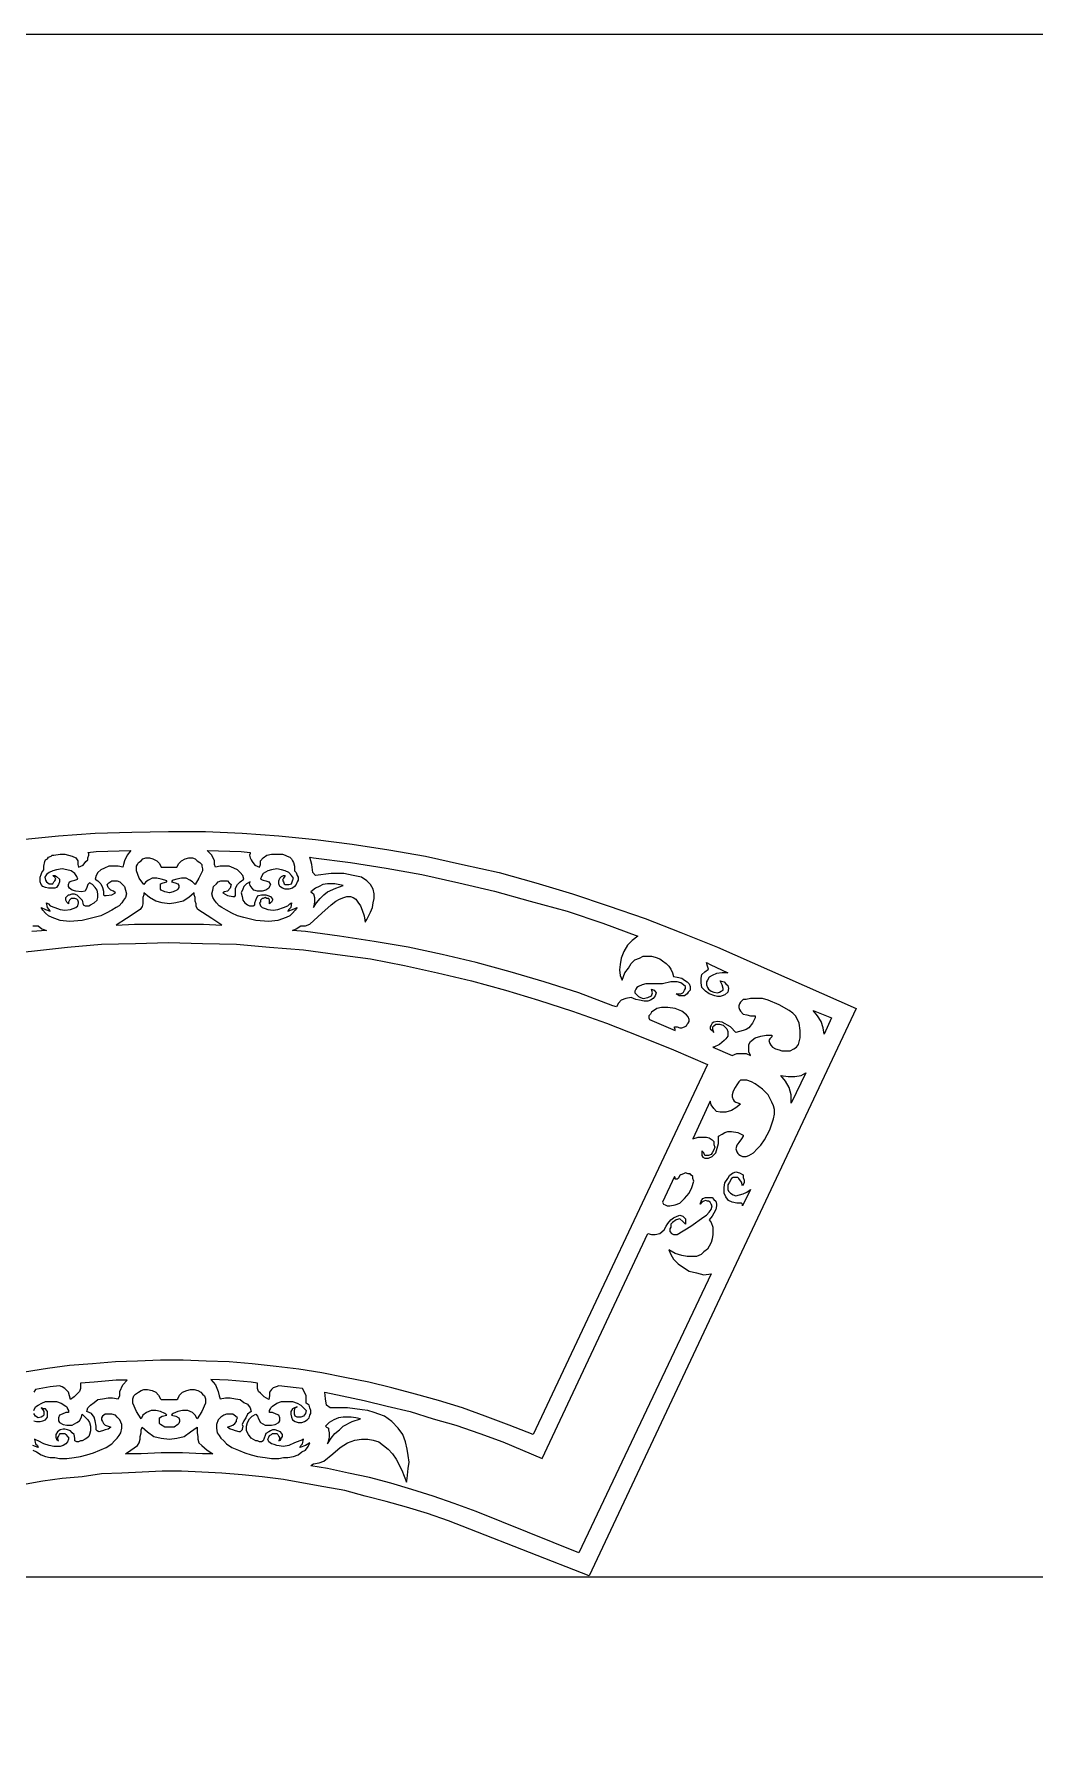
# Model space of a CAD drawing. Extents: x -66030 to 95157, y -13132 to 45879.
# Drawn here: x 62840 to 67098, y 38617 to 45879 of the extents above; entities that cross this region are included whole.
import ezdxf

# ---------------------------------------------------------------- set-up
doc = ezdxf.new("R2010")
doc.units = 0
doc.header["$LTSCALE"] = 100
doc.header["$MEASUREMENT"] = 0
doc.layers.get('0').update_dxf_attribs({"linetype": 'CONTINUOUS'})
doc.layers.add('3', color=11, linetype='CONTINUOUS')

msp = doc.modelspace()

# ---------------------------------------------------------------- linework, layer by layer
at = {"lineweight": 0}
for points in [[(62786.9, 42451.8), (62943.1, 42467.4), (63099.4, 42479.1), (63255.6, 42483), (63411.8, 42486.9), (63568.1, 42486.9), (63724.3, 42479.1), (63880.6, 42467.4), (64036.8, 42451.8), (64193, 42432.2), (64349.3, 42408.8), (64505.5, 42381.5), (64661.8, 42346.3), (64818, 42311.2), (64974.2, 42268.2), (65130.5, 42221.3), (65282.8, 42170.5), (65439, 42115.9), (65591.4, 42057.3), (65747.6, 41994.8), (66337.4, 41733.1), (65200.8, 39319.2), (64693, 39518.4), (64603.2, 39553.5), (64513.3, 39584.8), (64423.5, 39612.1), (64337.6, 39635.6), (64247.7, 39659), (64161.8, 39682.4), (64072, 39698.1), (63986, 39713.7), (63900.1, 39729.3), (63810.3, 39741), (63724.3, 39748.8), (63638.4, 39756.7), (63552.5, 39760.6), (63466.5, 39764.5), (63384.5, 39764.5), (63298.6, 39760.6), (63212.6, 39756.7), (63126.7, 39752.8), (63044.7, 39741), (62958.8, 39733.2), (62876.7, 39721.5), (62790.8, 39705.9)], [(62923.6, 42385.4), (62950.9, 42389.3), (62970.5, 42389.3), (62986.1, 42385.4), (63001.7, 42381.5), (63017.3, 42373.7), (63025.2, 42361.9), (63025.2, 42346.3), (63029.1, 42334.6), (63048.6, 42342.4), (63060.3, 42358), (63068.1, 42365.8), (63068.1, 42373.7), (63072, 42385.4), (63072, 42393.2), (63068.1, 42397.1), (63068.1, 42397.1), (63103.3, 42401), (63251.7, 42404.9), (63236.1, 42385.4), (63224.4, 42361.9), (63220.5, 42346.3), (63216.6, 42334.6), (63197, 42338.5), (63177.5, 42338.5), (63158, 42338.5), (63138.4, 42330.7), (63122.8, 42322.9), (63111.1, 42311.2), (63103.3, 42299.4), (63099.4, 42283.8), (63111.1, 42276), (63122.8, 42264.3), (63130.6, 42248.7), (63134.5, 42233), (63134.5, 42225.2), (63134.5, 42217.4), (63138.4, 42213.5), (63146.2, 42213.5), (63169.7, 42217.4), (63185.3, 42225.2), (63177.5, 42233), (63165.8, 42236.9), (63154.1, 42248.7), (63150.1, 42260.4), (63158, 42268.2), (63169.7, 42276), (63181.4, 42276), (63193.1, 42276), (63204.8, 42272.1), (63212.6, 42264.3), (63224.4, 42252.6), (63228.3, 42236.9), (63232.2, 42221.3), (63228.3, 42205.7), (63220.5, 42194), (63212.6, 42182.3), (63200.9, 42170.5), (63189.2, 42162.7), (63169.7, 42151), (63146.2, 42139.3), (63122.8, 42127.6), (63095.5, 42119.8), (63044.7, 42108.1), (62990, 42104.1), (62950.9, 42108.1), (62915.8, 42119.8), (62900.2, 42127.6), (62888.5, 42139.3), (62876.7, 42151), (62868.9, 42162.7), (62888.5, 42154.9), (62908, 42147.1), (62904.1, 42154.9), (62896.3, 42162.7), (62892.4, 42182.3), (62900.2, 42178.4), (62908, 42170.5), (62927.5, 42162.7), (62950.9, 42154.9), (62970.5, 42151), (62993.9, 42154.9), (63005.6, 42158.8), (63017.3, 42162.7), (63025.2, 42170.5), (63029.1, 42182.3), (63029.1, 42186.2), (63025.2, 42194), (63021.3, 42197.9), (63013.4, 42201.8), (63005.6, 42201.8), (62997.8, 42201.8), (62993.9, 42197.9), (62990, 42194), (62986.1, 42186.2), (62986.1, 42178.4), (62982.2, 42182.3), (62978.3, 42186.2), (62974.4, 42194), (62974.4, 42197.9), (62974.4, 42205.7), (62978.3, 42209.6), (62986.1, 42217.4), (62990, 42217.4), (63001.7, 42221.3), (63009.5, 42221.3), (63021.3, 42217.4), (63029.1, 42209.6), (63044.7, 42194), (63048.6, 42174.5), (63056.4, 42170.5), (63064.2, 42170.5), (63072, 42170.5), (63079.8, 42174.5), (63095.5, 42182.3), (63107.2, 42194), (63111.1, 42205.7), (63111.1, 42221.3), (63107.2, 42236.9), (63099.4, 42248.7), (63087.7, 42260.4), (63075.9, 42268.2), (63068.1, 42260.4), (63064.2, 42248.7), (63056.4, 42233), (63040.8, 42229.1), (63017.3, 42233), (63001.7, 42236.9), (62990, 42244.8), (62986.1, 42252.6), (62986.1, 42260.4), (62990, 42272.1), (63001.7, 42276), (63013.4, 42279.9), (63025.2, 42283.8), (63021.3, 42295.5), (63013.4, 42307.3), (62997.8, 42319), (62978.3, 42322.9), (62958.8, 42326.8), (62935.3, 42322.9), (62919.7, 42319), (62904.1, 42311.2), (62892.4, 42303.4), (62884.5, 42291.6), (62888.5, 42279.9), (62892.4, 42272.1), (62904.1, 42264.3), (62919.7, 42264.3), (62923.6, 42272.1), (62927.5, 42276), (62931.4, 42283.8), (62927.5, 42291.6), (62923.6, 42295.5), (62919.7, 42299.4), (62927.5, 42299.4), (62935.3, 42295.5), (62947, 42283.8), (62947, 42272.1), (62943.1, 42260.4), (62935.3, 42248.7), (62927.5, 42244.8), (62911.9, 42244.8), (62900.2, 42244.8), (62888.5, 42248.7), (62876.7, 42252.6), (62868.9, 42260.4), (62865, 42272.1), (62865, 42279.9), (62865, 42291.6), (62868.9, 42303.4), (62872.8, 42311.2), (62880.6, 42322.9), (62880.6, 42338.5), (62884.5, 42358), (62888.5, 42365.8), (62896.3, 42369.8), (62900.2, 42377.6), (62911.9, 42381.5), (62915.8, 42385.4), (62923.6, 42385.4)], [(63380.6, 42236.9), (63376.7, 42240.9), (63376.7, 42248.7), (63376.7, 42256.5), (63376.7, 42264.3), (63388.4, 42268.2), (63404, 42272.1), (63404, 42276), (63396.2, 42279.9), (63380.6, 42283.8), (63361.1, 42287.7), (63341.5, 42287.7), (63325.9, 42279.9), (63314.2, 42272.1), (63306.4, 42260.4), (63286.9, 42287.7), (63275.1, 42319), (63275.1, 42326.8), (63275.1, 42338.5), (63279, 42346.3), (63283, 42354.1), (63294.7, 42361.9), (63302.5, 42369.8), (63314.2, 42373.7), (63329.8, 42373.7), (63345.4, 42369.8), (63361.1, 42361.9), (63372.8, 42350.2), (63380.6, 42334.6), (63384.5, 42334.6), (63443.1, 42334.6), (63447, 42334.6), (63454.8, 42350.2), (63466.5, 42361.9), (63482.2, 42369.8), (63497.8, 42373.7), (63513.4, 42373.7), (63525.1, 42369.8), (63532.9, 42361.9), (63544.7, 42354.1), (63552.5, 42346.3), (63552.5, 42338.5), (63556.4, 42326.8), (63556.4, 42319), (63540.7, 42287.7), (63525.1, 42260.4), (63513.4, 42272.1), (63501.7, 42279.9), (63486.1, 42287.7), (63466.5, 42287.7), (63447, 42283.8), (63431.4, 42279.9), (63427.5, 42276), (63423.6, 42272.1), (63439.2, 42268.2), (63450.9, 42264.3), (63454.8, 42256.5), (63454.8, 42248.7), (63450.9, 42240.9), (63447, 42236.9), (63431.4, 42229.1), (63415.8, 42225.2), (63396.2, 42229.1), (63380.6, 42236.9)], [(63575.9, 42404.9), (63720.4, 42401), (63759.5, 42397.1), (63759.5, 42397.1), (63759.5, 42393.2), (63755.6, 42385.4), (63759.5, 42373.7), (63763.4, 42365.8), (63767.3, 42358), (63779, 42342.4), (63798.5, 42334.6), (63802.4, 42346.3), (63802.4, 42361.9), (63814.2, 42373.7), (63829.8, 42385.4), (63849.3, 42389.3), (63868.8, 42389.3), (63876.7, 42389.3), (63896.2, 42389.3), (63907.9, 42385.4), (63915.7, 42381.5), (63927.4, 42377.6), (63935.2, 42369.8), (63939.2, 42361.9), (63943.1, 42354.1), (63947, 42338.5), (63947, 42319), (63954.8, 42311.2), (63958.7, 42299.4), (63962.6, 42291.6), (63962.6, 42279.9), (63958.7, 42272.1), (63954.8, 42260.4), (63947, 42252.6), (63939.2, 42244.8), (63923.5, 42240.9), (63907.9, 42240.9), (63896.2, 42244.8), (63884.5, 42252.6), (63880.6, 42264.3), (63880.6, 42276), (63884.5, 42287.7), (63892.3, 42295.5), (63900.1, 42299.4), (63907.9, 42299.4), (63904, 42291.6), (63900.1, 42287.7), (63896.2, 42279.9), (63900.1, 42272.1), (63904, 42264.3), (63907.9, 42260.4), (63923.5, 42260.4), (63935.2, 42264.3), (63939.2, 42276), (63943.1, 42287.7), (63935.2, 42299.4), (63923.5, 42311.2), (63907.9, 42319), (63892.3, 42322.9), (63872.8, 42326.8), (63849.3, 42322.9), (63833.7, 42319), (63814.2, 42307.3), (63806.4, 42295.5), (63802.4, 42283.8), (63814.2, 42279.9), (63825.9, 42276), (63837.6, 42272.1), (63845.4, 42260.4), (63841.5, 42252.6), (63837.6, 42244.8), (63825.9, 42236.9), (63810.3, 42233), (63790.7, 42233), (63775.1, 42236.9), (63767.3, 42244.8), (63759.5, 42256.5), (63755.6, 42268.2), (63759.5, 42272.1), (63743.9, 42264.3), (63732.1, 42252.6), (63728.2, 42240.9), (63720.4, 42225.2), (63724.3, 42209.6), (63728.2, 42194), (63736, 42182.3), (63747.8, 42174.5), (63755.6, 42170.5), (63763.4, 42170.5), (63771.2, 42170.5), (63779, 42174.5), (63779, 42182.3), (63782.9, 42194), (63786.8, 42205.7), (63794.6, 42213.5), (63806.4, 42217.4), (63814.2, 42217.4), (63825.9, 42217.4), (63833.7, 42213.5), (63845.4, 42209.6), (63853.2, 42197.9), (63853.2, 42194), (63849.3, 42186.2), (63845.4, 42182.3), (63841.5, 42178.4), (63841.5, 42186.2), (63841.5, 42194), (63837.6, 42201.8), (63829.8, 42201.8), (63822, 42205.7), (63814.2, 42201.8), (63810.3, 42201.8), (63802.4, 42194), (63802.4, 42186.2), (63798.5, 42182.3), (63802.4, 42170.5), (63810.3, 42162.7), (63822, 42158.8), (63833.7, 42154.9), (63857.1, 42151), (63876.7, 42154.9), (63900.1, 42162.7), (63919.6, 42170.5), (63927.4, 42178.4), (63935.2, 42182.3), (63931.3, 42162.7), (63923.5, 42154.9), (63919.6, 42147.1), (63939.2, 42154.9), (63958.7, 42162.7), (63950.9, 42151), (63939.2, 42139.3), (63927.4, 42127.6), (63911.8, 42119.8), (63876.7, 42108.1), (63837.6, 42104.1), (63782.9, 42108.1), (63732.1, 42119.8), (63704.8, 42127.6), (63681.4, 42139.3), (63657.9, 42151), (63638.4, 42162.7), (63626.7, 42170.5), (63615, 42182.3), (63607.1, 42194), (63599.3, 42205.7), (63595.4, 42221.3), (63599.3, 42236.9), (63603.2, 42252.6), (63615, 42264.3), (63622.8, 42272.1), (63634.5, 42276), (63650.1, 42276), (63661.8, 42276), (63669.6, 42268.2), (63677.5, 42260.4), (63673.5, 42244.8), (63661.8, 42233), (63650.1, 42229.1), (63642.3, 42225.2), (63661.8, 42213.5), (63685.3, 42209.6), (63693.1, 42209.6), (63697, 42213.5), (63697, 42221.3), (63697, 42229.1), (63697, 42244.8), (63704.8, 42260.4), (63716.5, 42272.1), (63732.1, 42283.8), (63728.2, 42299.4), (63716.5, 42311.2), (63704.8, 42322.9), (63689.2, 42330.7), (63669.6, 42338.5), (63650.1, 42338.5), (63630.6, 42338.5), (63611.1, 42334.6), (63607.1, 42346.3), (63607.1, 42361.9), (63595.4, 42385.4), (63575.9, 42404.9)], [(64013.4, 42377.6), (64029, 42373.7), (64185.2, 42354.1), (64337.6, 42330.7), (64489.9, 42303.4), (64646.1, 42268.2), (64798.5, 42233), (64950.8, 42190.1), (65107, 42147.1), (65259.4, 42096.3), (65407.8, 42041.7), (65384.4, 42022.1), (65364.8, 42002.6), (65349.2, 41975.2), (65337.5, 41947.9), (65333.6, 41920.6), (65329.7, 41897.1), (65333.6, 41873.7), (65341.4, 41854.2), (65353.1, 41885.4), (65368.7, 41904.9), (65380.5, 41924.5), (65396.1, 41940.1), (65415.6, 41947.9), (65431.2, 41955.7), (65450.8, 41955.7), (65466.4, 41955.7), (65482, 41951.8), (65501.5, 41944), (65513.3, 41936.2), (65528.9, 41924.5), (65540.6, 41912.8), (65548.4, 41901), (65556.2, 41885.4), (65560.1, 41869.8), (65575.8, 41865.9), (65595.3, 41862), (65607, 41854.2), (65618.7, 41846.4), (65626.5, 41838.5), (65630.4, 41826.8), (65630.4, 41819), (65630.4, 41811.2), (65622.6, 41803.4), (65618.7, 41795.6), (65607, 41787.8), (65595.3, 41787.8), (65583.6, 41787.8), (65571.8, 41795.6), (65583.6, 41795.6), (65591.4, 41795.6), (65599.2, 41799.5), (65603.1, 41803.4), (65607, 41811.2), (65610.9, 41819), (65610.9, 41826.8), (65603.1, 41834.6), (65591.4, 41842.4), (65575.8, 41846.4), (65560.1, 41846.4), (65548.4, 41846.4), (65513.3, 41838.5), (65478.1, 41838.5), (65462.5, 41838.5), (65443, 41838.5), (65427.3, 41834.6), (65411.7, 41826.8), (65403.9, 41822.9), (65400, 41815.1), (65396.1, 41807.3), (65396.1, 41799.5), (65403.9, 41791.7), (65411.7, 41783.9), (65419.5, 41780), (65431.2, 41776), (65450.8, 41780), (65466.4, 41787.8), (65470.3, 41799.5), (65466.4, 41815.1), (65478.1, 41811.2), (65485.9, 41799.5), (65482, 41787.8), (65474.2, 41776), (65462.5, 41768.2), (65450.8, 41764.3), (65435.1, 41764.3), (65415.6, 41768.2), (65400, 41772.1), (65380.5, 41780), (65357, 41776), (65337.5, 41768.2), (65325.8, 41756.5), (65318, 41740.9), (65302.3, 41744.8), (65157.8, 41799.5), (65009.4, 41846.4), (64864.9, 41889.3), (64720.3, 41928.4), (64575.8, 41963.5), (64431.3, 41994.8), (64286.8, 42018.2), (64138.4, 42041.7), (63993.8, 42061.2), (63939.2, 42065.1), (63954.8, 42072.9), (63974.3, 42084.6), (63993.8, 42084.6), (64013.4, 42092.4), (64064.1, 42139.3), (64103.2, 42174.5), (64122.7, 42190.1), (64138.4, 42197.9), (64157.9, 42205.7), (64169.6, 42209.6), (64185.2, 42209.6), (64196.9, 42205.7), (64208.7, 42197.9), (64216.5, 42186.2), (64228.2, 42170.5), (64236, 42151), (64243.8, 42127.6), (64247.7, 42100.2), (64255.5, 42112), (64271.2, 42143.2), (64279, 42162.7), (64282.9, 42182.3), (64286.8, 42201.8), (64286.8, 42221.3), (64282.9, 42240.9), (64271.2, 42260.4), (64255.5, 42276), (64232.1, 42291.6), (64196.9, 42299.4), (64157.9, 42307.3), (64103.2, 42307.3), (64036.8, 42299.4), (64025.1, 42311.2), (64021.2, 42346.3), (64013.4, 42377.6)], [(64154, 42256.5), (64118.8, 42264.3), (64087.6, 42264.3), (64068.1, 42260.4), (64052.4, 42252.6), (64036.8, 42244.8), (64017.3, 42229.1), (64029, 42221.3), (64032.9, 42205.7), (64032.9, 42186.2), (64029, 42162.7), (64040.7, 42182.3), (64056.3, 42201.8), (64072, 42217.4), (64087.6, 42229.1), (64122.7, 42244.8), (64154, 42256.5)], [(63189.2, 42088.5), (63267.3, 42092.4), (63411.8, 42092.4), (63560.3, 42092.4), (63638.4, 42088.5), (63595.4, 42115.9), (63536.8, 42154.9), (63529, 42166.6), (63529, 42178.4), (63525.1, 42190.1), (63525.1, 42205.7), (63521.2, 42217.4), (63521.2, 42225.2), (63497.8, 42205.7), (63474.3, 42190.1), (63443.1, 42182.3), (63415.8, 42178.4), (63384.5, 42182.3), (63357.2, 42190.1), (63329.8, 42205.7), (63306.4, 42225.2), (63306.4, 42217.4), (63302.5, 42205.7), (63302.5, 42190.1), (63302.5, 42178.4), (63298.6, 42166.6), (63290.8, 42154.9), (63232.2, 42115.9), (63189.2, 42088.5)], [(62833.8, 42084.6), (62857.2, 42084.6), (62872.8, 42072.9), (62892.4, 42065.1), (62829.9, 42061.2)], [(62697.1, 41963.5), (62841.6, 41979.2), (62982.2, 41994.8), (63126.7, 42006.5), (63271.2, 42010.4), (63411.8, 42014.3), (63556.4, 42010.4), (63700.9, 42006.5), (63841.5, 41994.8), (63986, 41983.1), (64130.5, 41963.5), (64271.2, 41944), (64415.7, 41916.7), (64556.3, 41885.4), (64700.8, 41850.3), (64845.3, 41811.2), (64986, 41768.2), (65130.5, 41721.4), (65275, 41670.6), (65415.6, 41615.9), (65560.1, 41557.3), (65704.7, 41494.8), (64962.5, 39920.7), (64861, 39959.8), (64759.4, 39998.8), (64661.8, 40034), (64560.2, 40065.2), (64462.6, 40092.6), (64361, 40119.9), (64263.4, 40143.4), (64161.8, 40162.9), (64064.1, 40182.4), (63966.5, 40198), (63868.8, 40209.8), (63767.3, 40221.5), (63669.6, 40229.3), (63572, 40233.2), (63474.3, 40237.1), (63376.7, 40237.1), (63279, 40233.2), (63185.3, 40229.3), (63087.7, 40221.5), (62990, 40213.7), (62896.3, 40201.9), (62798.6, 40186.3)], [(65700.7, 41928.4), (65716.4, 41920.6), (65790.6, 41885.4), (65767.1, 41885.4), (65743.7, 41881.5), (65724.2, 41873.7), (65712.5, 41865.9), (65704.7, 41854.2), (65700.7, 41846.4), (65700.7, 41834.6), (65704.7, 41822.9), (65708.6, 41815.1), (65720.3, 41807.3), (65732, 41803.4), (65747.6, 41799.5), (65755.4, 41803.4), (65763.2, 41807.3), (65771.1, 41811.2), (65771.1, 41819), (65767.1, 41834.6), (65759.3, 41850.3), (65775, 41846.4), (65782.8, 41838.5), (65790.6, 41830.7), (65794.5, 41819), (65790.6, 41803.4), (65778.9, 41791.7), (65767.1, 41787.8), (65759.3, 41783.9), (65747.6, 41783.9), (65735.9, 41787.8), (65712.5, 41795.6), (65696.8, 41807.3), (65681.2, 41822.9), (65677.3, 41842.4), (65677.3, 41862), (65681.2, 41877.6), (65692.9, 41889.3), (65708.6, 41901), (65704.7, 41912.8), (65700.7, 41928.4)], [(65728.1, 41569), (65810.1, 41533.9), (65810.1, 41533.9), (65829.6, 41541.7), (65849.2, 41541.7), (65868.7, 41541.7), (65888.2, 41533.9), (65880.4, 41549.5), (65880.4, 41565.1), (65880.4, 41580.7), (65888.2, 41592.5), (65907.8, 41608.1), (65931.2, 41615.9), (65954.6, 41619.8), (65978.1, 41619.8), (65978.1, 41612), (65970.3, 41604.2), (65966.4, 41596.4), (65970.3, 41584.7), (65974.2, 41576.8), (65982, 41569), (65993.7, 41561.2), (66009.3, 41557.3), (66021, 41553.4), (66040.6, 41553.4), (66056.2, 41553.4), (66071.8, 41561.2), (66083.5, 41569), (66091.3, 41580.7), (66099.2, 41608.1), (66099.2, 41639.3), (66095.2, 41670.6), (66087.4, 41686.2), (66079.6, 41701.8), (66067.9, 41713.5), (66052.3, 41725.3), (66009.3, 41748.7), (65962.4, 41768.2), (65939, 41776), (65911.7, 41776), (65888.2, 41776), (65868.7, 41772.1), (65857, 41772.1), (65849.2, 41764.3), (65845.3, 41760.4), (65841.4, 41752.6), (65837.5, 41744.8), (65837.5, 41737), (65841.4, 41729.2), (65845.3, 41721.4), (65857, 41709.6), (65872.6, 41705.7), (65888.2, 41701.8), (65907.8, 41701.8), (65907.8, 41694), (65896, 41670.6), (65880.4, 41651.1), (65868.7, 41643.2), (65857, 41639.3), (65841.4, 41635.4), (65825.7, 41631.5), (65802.3, 41655), (65767.1, 41674.5), (65747.6, 41678.4), (65732, 41674.5), (65724.2, 41670.6), (65720.3, 41662.8), (65716.4, 41655), (65716.4, 41647.1), (65724.2, 41639.3), (65732, 41631.5), (65728.1, 41643.2), (65728.1, 41655), (65732, 41658.9), (65739.8, 41666.7), (65747.6, 41666.7), (65755.4, 41666.7), (65771.1, 41662.8), (65778.9, 41655), (65786.7, 41647.1), (65790.6, 41635.4), (65790.6, 41623.7), (65790.6, 41615.9), (65782.8, 41604.2), (65775, 41596.4), (65755.4, 41580.7), (65732, 41569), (65728.1, 41569), (65728.1, 41569)], [(65458.6, 41686.2), (65567.9, 41639.3), (65567.9, 41643.2), (65567.9, 41643.2), (65564, 41651.1), (65564, 41655), (65567.9, 41655), (65575.8, 41655), (65587.5, 41651.1), (65595.3, 41651.1), (65607, 41655), (65614.8, 41658.9), (65618.7, 41666.7), (65622.6, 41670.6), (65626.5, 41678.4), (65626.5, 41686.2), (65622.6, 41697.9), (65614.8, 41705.7), (65595.3, 41721.4), (65567.9, 41733.1), (65536.7, 41737), (65509.4, 41737), (65489.8, 41733.1), (65466.4, 41717.5), (65462.5, 41709.6), (65454.7, 41701.8), (65454.7, 41694), (65458.6, 41686.2)], [(66153.8, 41725.3), (66232, 41694), (66200.7, 41623.7), (66196.8, 41651.1), (66189, 41678.4), (66173.4, 41701.8), (66153.8, 41725.3)], [(65716.4, 41338.6), (65642.2, 41178.4), (65642.2, 41178.4), (65642.2, 41178.4), (65665.6, 41186.2), (65689, 41186.2), (65700.7, 41186.2), (65712.5, 41182.3), (65724.2, 41174.5), (65732, 41166.7), (65732, 41155), (65735.9, 41143.3), (65732, 41131.6), (65724.2, 41119.8), (65720.3, 41112), (65708.6, 41108.1), (65700.7, 41108.1), (65692.9, 41108.1), (65689, 41119.8), (65681.2, 41127.7), (65681.2, 41119.8), (65681.2, 41108.1), (65685.1, 41100.3), (65692.9, 41096.4), (65700.7, 41096.4), (65708.6, 41096.4), (65724.2, 41104.2), (65739.8, 41119.8), (65751.5, 41158.9), (65751.5, 41190.1), (65767.1, 41198), (65778.9, 41205.8), (65790.6, 41209.7), (65806.2, 41209.7), (65833.5, 41205.8), (65857, 41194.1), (65857, 41190.1), (65849.2, 41178.4), (65837.5, 41162.8), (65829.6, 41151.1), (65825.7, 41135.5), (65829.6, 41123.7), (65833.5, 41115.9), (65837.5, 41112), (65845.3, 41108.1), (65853.1, 41104.2), (65860.9, 41104.2), (65868.7, 41104.2), (65880.4, 41108.1), (65900, 41119.8), (65915.6, 41135.5), (65931.2, 41151.1), (65946.8, 41174.5), (65970.3, 41217.5), (65985.9, 41264.4), (65989.8, 41283.9), (65989.8, 41303.4), (65985.9, 41319), (65978.1, 41334.7), (65962.4, 41365.9), (65939, 41389.4), (65907.8, 41412.8), (65892.1, 41420.6), (65872.6, 41428.4), (65864.8, 41428.4), (65857, 41428.4), (65845.3, 41428.4), (65837.5, 41420.6), (65829.6, 41408.9), (65821.8, 41397.2), (65814, 41381.5), (65810.1, 41365.9), (65810.1, 41358.1), (65814, 41346.4), (65817.9, 41338.6), (65825.7, 41334.7), (65837.5, 41330.8), (65845.3, 41326.9), (65825.7, 41311.2), (65806.2, 41299.5), (65782.8, 41291.7), (65759.3, 41291.7), (65743.7, 41295.6), (65732, 41307.3), (65720.3, 41323), (65716.4, 41338.6)], [(66122.6, 41459.7), (66060.1, 41330.8), (66060.1, 41365.9), (66052.3, 41397.2), (66036.7, 41424.5), (66017.1, 41447.9), (66048.4, 41444), (66075.7, 41444), (66103.1, 41447.9), (66122.6, 41459.7)], [(65888.2, 40963.6), (65853.1, 40893.3), (65853.1, 40901.1), (65849.2, 40905), (65829.6, 40905), (65810.1, 40908.9), (65794.5, 40916.7), (65782.8, 40932.4), (65775, 40948), (65775, 40971.4), (65778.9, 40990.9), (65790.6, 41010.5), (65798.4, 41022.2), (65806.2, 41030), (65814, 41033.9), (65825.7, 41037.8), (65841.4, 41033.9), (65857, 41026.1), (65857, 41014.4), (65860.9, 41002.7), (65860.9, 40990.9), (65853.1, 40979.2), (65849.2, 40994.9), (65837.5, 41010.5), (65833.5, 41014.4), (65821.8, 41014.4), (65814, 41014.4), (65806.2, 41010.5), (65798.4, 40994.9), (65790.6, 40983.1), (65790.6, 40975.3), (65790.6, 40963.6), (65794.5, 40955.8), (65802.3, 40948), (65814, 40940.2), (65825.7, 40936.3), (65841.4, 40940.2), (65857, 40944.1), (65872.6, 40951.9), (65888.2, 40963.6)], [(65720.3, 40604.3), (65157.8, 39416.8), (64720.3, 39592.6), (64626.6, 39627.8), (64536.8, 39659), (64446.9, 39686.4), (64357.1, 39713.7), (64267.3, 39737.1), (64177.4, 39756.7), (64087.6, 39776.2), (64017.3, 39787.9), (64021.2, 39791.8), (64029, 39795.7), (64052.4, 39799.6), (64072, 39807.4), (64111, 39838.7), (64142.3, 39866), (64173.5, 39885.6), (64204.8, 39897.3), (64232.1, 39901.2), (64259.4, 39901.2), (64282.9, 39897.3), (64306.3, 39889.5), (64325.8, 39873.8), (64345.4, 39858.2), (64364.9, 39838.7), (64380.5, 39815.2), (64404, 39768.4), (64423.5, 39717.6), (64427.4, 39733.2), (64431.3, 39776.2), (64435.2, 39803.5), (64431.3, 39830.9), (64427.4, 39858.2), (64419.6, 39889.5), (64407.9, 39920.7), (64388.3, 39948.1), (64361, 39975.4), (64329.8, 39998.8), (64306.3, 40006.6), (64286.8, 40014.5), (64259.4, 40022.3), (64236, 40026.2), (64173.5, 40034), (64099.3, 40034), (64083.7, 40045.7), (64079.8, 40073), (64075.9, 40100.4), (64150.1, 40084.8), (64243.8, 40065.2), (64341.5, 40041.8), (64439.1, 40018.4), (64536.8, 39987.1), (64634.4, 39959.8), (64736, 39924.6), (64833.6, 39889.5), (65001.6, 39819.2), (65450.8, 40776.1), (65466.4, 40772.2), (65482, 40772.2), (65501.5, 40776.1), (65521.1, 40791.7), (65528.9, 40807.4), (65536.7, 40819.1), (65548.4, 40834.7), (65560.1, 40842.5), (65575.8, 40850.3), (65587.5, 40854.2), (65599.2, 40850.3), (65610.9, 40838.6), (65610.9, 40826.9), (65610.9, 40815.2), (65599.2, 40826.9), (65587.5, 40838.6), (65571.8, 40834.7), (65556.2, 40823), (65548.4, 40815.2), (65548.4, 40803.5), (65544.5, 40795.6), (65544.5, 40783.9), (65552.3, 40776.1), (65560.1, 40772.2), (65567.9, 40772.2), (65575.8, 40772.2), (65634.3, 40807.4), (65689, 40846.4), (65700.7, 40854.2), (65712.5, 40866), (65720.3, 40877.7), (65724.2, 40893.3), (65720.3, 40901.1), (65716.4, 40908.9), (65708.6, 40912.8), (65704.7, 40912.8), (65696.8, 40916.7), (65689, 40912.8), (65681.2, 40908.9), (65673.4, 40901.1), (65677.3, 40912.8), (65685.1, 40924.5), (65696.8, 40928.4), (65704.7, 40928.4), (65716.4, 40928.4), (65724.2, 40928.4), (65732, 40920.6), (65739.8, 40912.8), (65743.7, 40901.1), (65743.7, 40893.3), (65739.8, 40877.7), (65732, 40862), (65724.2, 40850.3), (65712.5, 40834.7), (65720.3, 40823), (65728.1, 40803.5), (65728.1, 40787.8), (65728.1, 40772.2), (65724.2, 40752.7), (65720.3, 40737.1), (65712.5, 40721.4), (65704.7, 40709.7), (65689, 40698), (65677.3, 40686.3), (65657.8, 40678.5), (65638.3, 40678.5), (65618.7, 40678.5), (65595.3, 40682.4), (65567.9, 40690.2), (65540.6, 40705.8), (65548.4, 40686.3), (65560.1, 40666.7), (65579.7, 40647.2), (65603.1, 40631.6), (65626.5, 40616), (65657.8, 40608.2), (65689, 40600.3), (65720.3, 40604.3)], [(62833.8, 39854.3), (62849.4, 39846.5), (62868.9, 39834.8), (62888.5, 39827), (62908, 39823.1), (62927.5, 39823.1), (62947, 39819.2), (62978.3, 39819.2), (63009.5, 39823.1), (63036.9, 39827), (63064.2, 39834.8), (63091.6, 39842.6), (63118.9, 39854.3), (63146.2, 39866), (63169.7, 39881.7), (63181.4, 39893.4), (63193.1, 39905.1), (63200.9, 39916.8), (63208.7, 39928.5), (63212.6, 39948.1), (63212.6, 39963.7), (63204.8, 39983.2), (63193.1, 39994.9), (63185.3, 40002.7), (63169.7, 40006.6), (63158, 40006.6), (63142.3, 40006.6), (63130.6, 39998.8), (63126.7, 39991), (63126.7, 39983.2), (63130.6, 39975.4), (63134.5, 39967.6), (63142.3, 39959.8), (63154.1, 39955.9), (63165.8, 39952), (63154.1, 39944.1), (63142.3, 39940.2), (63130.6, 39936.3), (63115, 39932.4), (63107.2, 39936.3), (63103.3, 39940.2), (63103.3, 39948.1), (63103.3, 39955.9), (63099.4, 39979.3), (63095.5, 39994.9), (63083.7, 40010.5), (63064.2, 40018.4), (63068.1, 40034), (63079.8, 40045.7), (63095.5, 40057.4), (63111.1, 40069.1), (63130.6, 40073), (63154.1, 40076.9), (63173.6, 40076.9), (63197, 40073), (63204.8, 40084.8), (63204.8, 40104.3), (63216.6, 40131.6), (63236.1, 40151.2), (63236.1, 40151.2), (63189.2, 40151.2), (63095.5, 40143.4), (63036.9, 40139.4), (63036.9, 40135.5), (63036.9, 40135.5), (63036.9, 40123.8), (63036.9, 40116), (63033, 40104.3), (63025.2, 40096.5), (63009.5, 40080.9), (62993.9, 40069.1), (62990, 40084.8), (62986.1, 40100.4), (62978.3, 40108.2), (62970.5, 40116), (62958.8, 40123.8), (62947, 40127.7), (62908, 40123.8), (62845.5, 40112.1), (62837.7, 40100.4)], [(63376.7, 39963.7), (63372.8, 39967.6), (63372.8, 39975.4), (63372.8, 39983.2), (63372.8, 39991), (63384.5, 39998.8), (63404, 40002.7), (63400.1, 40006.6), (63396.2, 40010.5), (63376.7, 40018.4), (63357.2, 40022.3), (63337.6, 40022.3), (63318.1, 40014.5), (63302.5, 40002.7), (63294.7, 39987.1), (63275.1, 40018.4), (63259.5, 40053.5), (63259.5, 40065.2), (63259.5, 40073), (63263.4, 40084.8), (63271.2, 40092.6), (63283, 40100.4), (63294.7, 40108.2), (63306.4, 40112.1), (63322, 40112.1), (63341.5, 40108.2), (63357.2, 40100.4), (63368.9, 40088.7), (63376.7, 40073), (63380.6, 40069.1), (63447, 40069.1), (63450.9, 40073), (63458.7, 40088.7), (63470.4, 40100.4), (63490, 40108.2), (63505.6, 40112.1), (63521.2, 40112.1), (63536.8, 40108.2), (63548.6, 40100.4), (63556.4, 40092.6), (63564.2, 40084.8), (63568.1, 40073), (63568.1, 40065.2), (63568.1, 40053.5), (63552.5, 40018.4), (63532.9, 39987.1), (63525.1, 40002.7), (63513.4, 40014.5), (63493.9, 40022.3), (63470.4, 40022.3), (63450.9, 40018.4), (63431.4, 40010.5), (63427.5, 40006.6), (63423.6, 40002.7), (63443.1, 39998.8), (63454.8, 39991), (63458.7, 39983.2), (63458.7, 39975.4), (63454.8, 39967.6), (63450.9, 39963.7), (63435.3, 39952), (63415.8, 39952), (63396.2, 39952), (63376.7, 39963.7)], [(63982.1, 40116), (63954.8, 40119.9), (63880.6, 40127.7), (63868.8, 40123.8), (63857.1, 40119.9), (63849.3, 40112.1), (63841.5, 40100.4), (63841.5, 40084.8), (63837.6, 40069.1), (63818.1, 40080.9), (63802.4, 40096.5), (63794.6, 40104.3), (63790.7, 40116), (63790.7, 40123.8), (63790.7, 40135.5), (63790.7, 40139.4), (63790.7, 40139.4), (63763.4, 40143.4), (63665.7, 40151.2), (63591.5, 40155.1), (63611.1, 40131.6), (63622.8, 40104.3), (63626.7, 40084.8), (63630.6, 40073), (63654, 40076.9), (63673.5, 40076.9), (63697, 40073), (63716.5, 40069.1), (63732.1, 40057.4), (63747.8, 40049.6), (63759.5, 40034), (63763.4, 40018.4), (63747.8, 40006.6), (63740, 39991), (63732.1, 39979.3), (63724.3, 39963.7), (63728.2, 39955.9), (63724.3, 39944.1), (63724.3, 39940.2), (63720.4, 39936.3), (63716.5, 39932.4), (63712.6, 39932.4), (63697, 39936.3), (63685.3, 39940.2), (63673.5, 39944.1), (63661.8, 39952), (63673.5, 39955.9), (63685.3, 39959.8), (63693.1, 39967.6), (63700.9, 39975.4), (63700.9, 39983.2), (63704.8, 39991), (63697, 39998.8), (63685.3, 40006.6), (63673.5, 40006.6), (63657.9, 40006.6), (63646.2, 40002.7), (63634.5, 39994.9), (63622.8, 39983.2), (63615, 39963.7), (63615, 39948.1), (63618.9, 39928.5), (63626.7, 39916.8), (63634.5, 39905.1), (63646.2, 39893.4), (63657.9, 39881.7), (63681.4, 39866), (63708.7, 39854.3), (63736, 39842.6), (63763.4, 39834.8), (63790.7, 39827), (63822, 39823.1), (63849.3, 39819.2), (63880.6, 39819.2), (63900.1, 39823.1), (63919.6, 39823.1), (63943.1, 39827), (63962.6, 39834.8), (63978.2, 39846.5), (63993.8, 39854.3), (64005.6, 39869.9), (64013.4, 39885.6), (63993.8, 39873.8), (63970.4, 39866), (63974.3, 39873.8), (63982.1, 39881.7), (63986, 39901.2), (63978.2, 39897.3), (63970.4, 39893.4), (63947, 39885.6), (63923.5, 39873.8), (63900.1, 39869.9), (63872.8, 39873.8), (63861, 39877.7), (63849.3, 39881.7), (63837.6, 39889.5), (63833.7, 39901.2), (63837.6, 39909), (63841.5, 39916.8), (63849.3, 39920.7), (63853.2, 39924.6), (63864.9, 39924.6), (63872.8, 39924.6), (63876.7, 39920.7), (63880.6, 39912.9), (63884.5, 39905.1), (63880.6, 39893.4), (63888.4, 39897.3), (63892.3, 39905.1), (63896.2, 39912.9), (63896.2, 39920.7), (63888.4, 39932.4), (63876.7, 39936.3), (63864.9, 39940.2), (63853.2, 39940.2), (63845.4, 39936.3), (63837.6, 39932.4), (63825.9, 39924.6), (63822, 39916.8), (63818.1, 39905.1), (63814.2, 39893.4), (63806.4, 39889.5), (63798.5, 39889.5), (63790.7, 39893.4), (63782.9, 39893.4), (63763.4, 39905.1), (63751.7, 39920.7), (63743.9, 39936.3), (63743.9, 39955.9), (63747.8, 39971.5), (63755.6, 39987.1), (63767.3, 39998.8), (63782.9, 40006.6), (63790.7, 39998.8), (63794.6, 39987.1), (63802.4, 39971.5), (63822, 39959.8), (63849.3, 39959.8), (63864.9, 39963.7), (63880.6, 39971.5), (63884.5, 39979.3), (63884.5, 39991), (63880.6, 40002.7), (63868.8, 40006.6), (63853.2, 40014.5), (63841.5, 40014.5), (63841.5, 40022.3), (63845.4, 40030.1), (63849.3, 40037.9), (63853.2, 40041.8), (63872.8, 40053.5), (63892.3, 40061.3), (63915.7, 40061.3), (63939.2, 40061.3), (63958.7, 40053.5), (63974.3, 40045.7), (63986, 40034), (63997.7, 40022.3), (63993.8, 40010.5), (63986, 39998.8), (63974.3, 39994.9), (63958.7, 39994.9), (63950.9, 39998.8), (63947, 40006.6), (63947, 40014.5), (63947, 40022.3), (63950.9, 40034), (63958.7, 40037.9), (63947, 40034), (63939.2, 40030.1), (63931.3, 40018.4), (63931.3, 40006.6), (63935.2, 39994.9), (63939.2, 39983.2), (63950.9, 39975.4), (63962.6, 39971.5), (63978.2, 39971.5), (63989.9, 39975.4), (64001.7, 39983.2), (64009.5, 39991), (64013.4, 40002.7), (64017.3, 40010.5), (64017.3, 40022.3), (64013.4, 40034), (64009.5, 40045.7), (63997.7, 40053.5), (63997.7, 40069.1), (63997.7, 40084.8), (63989.9, 40100.4), (63982.1, 40116)], [(62837.7, 40022.3), (62845.5, 40037.9), (62857.2, 40045.7), (62872.8, 40053.5), (62888.5, 40061.3), (62911.9, 40061.3), (62935.3, 40061.3), (62954.9, 40053.5), (62974.4, 40041.8), (62978.3, 40037.9), (62982.2, 40030.1), (62986.1, 40022.3), (62986.1, 40014.5), (62974.4, 40014.5), (62958.8, 40006.6), (62947, 40002.7), (62943.1, 39991), (62943.1, 39979.3), (62947, 39971.5), (62962.7, 39963.7), (62978.3, 39959.8), (63001.7, 39959.8), (63021.3, 39971.5), (63033, 39979.3), (63040.8, 39994.9), (63044.7, 40006.6), (63056.4, 39994.9), (63068.1, 39983.2), (63075.9, 39971.5), (63079.8, 39955.9), (63079.8, 39936.3), (63075.9, 39920.7), (63072, 39912.9), (63064.2, 39905.1), (63056.4, 39901.2), (63044.7, 39893.4), (63036.9, 39893.4), (63029.1, 39889.5), (63021.3, 39889.5), (63013.4, 39893.4), (63013.4, 39905.1), (63009.5, 39920.7), (63001.7, 39928.5), (62993.9, 39936.3), (62982.2, 39940.2), (62970.5, 39944.1), (62962.7, 39944.1), (62950.9, 39940.2), (62939.2, 39932.4), (62931.4, 39920.7), (62931.4, 39916.8), (62931.4, 39909), (62935.3, 39901.2), (62943.1, 39893.4), (62939.2, 39905.1), (62943.1, 39912.9), (62947, 39920.7), (62950.9, 39924.6), (62962.7, 39924.6), (62970.5, 39924.6), (62974.4, 39920.7), (62982.2, 39912.9), (62986.1, 39909), (62986.1, 39901.2), (62982.2, 39889.5), (62974.4, 39881.7), (62962.7, 39873.8), (62950.9, 39869.9), (62923.6, 39869.9), (62904.1, 39873.8), (62880.6, 39881.7), (62857.2, 39893.4), (62849.4, 39897.3), (62841.6, 39901.2), (62845.5, 39881.7), (62853.3, 39873.8), (62857.2, 39866), (62833.8, 39873.8)], [(62837.7, 39979.3), (62849.4, 39975.4), (62865, 39975.4), (62876.7, 39979.3), (62888.5, 39983.2), (62896.3, 39994.9), (62896.3, 40006.6), (62896.3, 40018.4), (62888.5, 40030.1), (62880.6, 40030.1), (62868.9, 40034), (62876.7, 40026.2), (62880.6, 40018.4), (62880.6, 40010.5), (62880.6, 40002.7), (62876.7, 39998.8), (62868.9, 39994.9), (62857.2, 39991), (62845.5, 39998.8), (62837.7, 40010.5)], [(63599.3, 39838.7), (63556.4, 39838.7), (63470.4, 39842.6), (63380.6, 39842.6), (63294.7, 39838.7), (63228.3, 39838.7), (63251.7, 39854.3), (63279, 39873.8), (63286.9, 39885.6), (63290.8, 39901.2), (63290.8, 39912.9), (63294.7, 39928.5), (63294.7, 39940.2), (63298.6, 39952), (63322, 39932.4), (63349.4, 39912.9), (63380.6, 39905.1), (63415.8, 39901.2), (63447, 39905.1), (63478.3, 39912.9), (63505.6, 39932.4), (63532.9, 39952), (63532.9, 39940.2), (63532.9, 39928.5), (63536.8, 39912.9), (63536.8, 39901.2), (63540.7, 39885.6), (63552.5, 39873.8), (63575.9, 39854.3), (63599.3, 39838.7)], [(64228.2, 39987.1), (64208.7, 39991), (64189.1, 39994.9), (64173.5, 39994.9), (64154, 39994.9), (64134.5, 39991), (64114.9, 39983.2), (64095.4, 39971.5), (64079.8, 39955.9), (64083.7, 39952), (64091.5, 39948.1), (64091.5, 39940.2), (64095.4, 39928.5), (64095.4, 39909), (64087.6, 39881.7), (64103.2, 39905.1), (64118.8, 39924.6), (64138.4, 39940.2), (64154, 39955.9), (64193, 39975.4), (64228.2, 39987.1)]]:
    msp.add_lwpolyline(points, dxfattribs=at)
msp.add_lwpolyline([(65564, 41018.3), (65513.3, 40908.9), (65517.2, 40901.1), (65525, 40897.2), (65532.8, 40893.3), (65544.5, 40893.3), (65567.9, 40897.2), (65587.5, 40905), (65607, 40924.5), (65626.5, 40948), (65638.3, 40971.4), (65646.1, 40998.8), (65642.2, 41010.5), (65642.2, 41018.3), (65634.3, 41026.1), (65630.4, 41030), (65622.6, 41030), (65610.9, 41033.9), (65603.1, 41030), (65591.4, 41026.1), (65587.5, 41022.2), (65579.7, 41010.5), (65575.8, 41006.6), (65571.8, 41006.6), (65567.9, 41006.6), (65567.9, 41014.4), (65567.9, 41014.4), (65564, 41018.3)], close=True, dxfattribs=at)
at = {"layer": '3', "color": 2}
msp.add_line((-66009.4, 39315.3), (95156.9, 39315.3), dxfattribs=at)
msp.add_lwpolyline([(95156.9, -13132.3), (-66009.4, -13132.3), (-66009.4, 45878.9), (95156.9, 45878.9)], close=True, dxfattribs=at)

doc.saveas('drawing.dxf')
